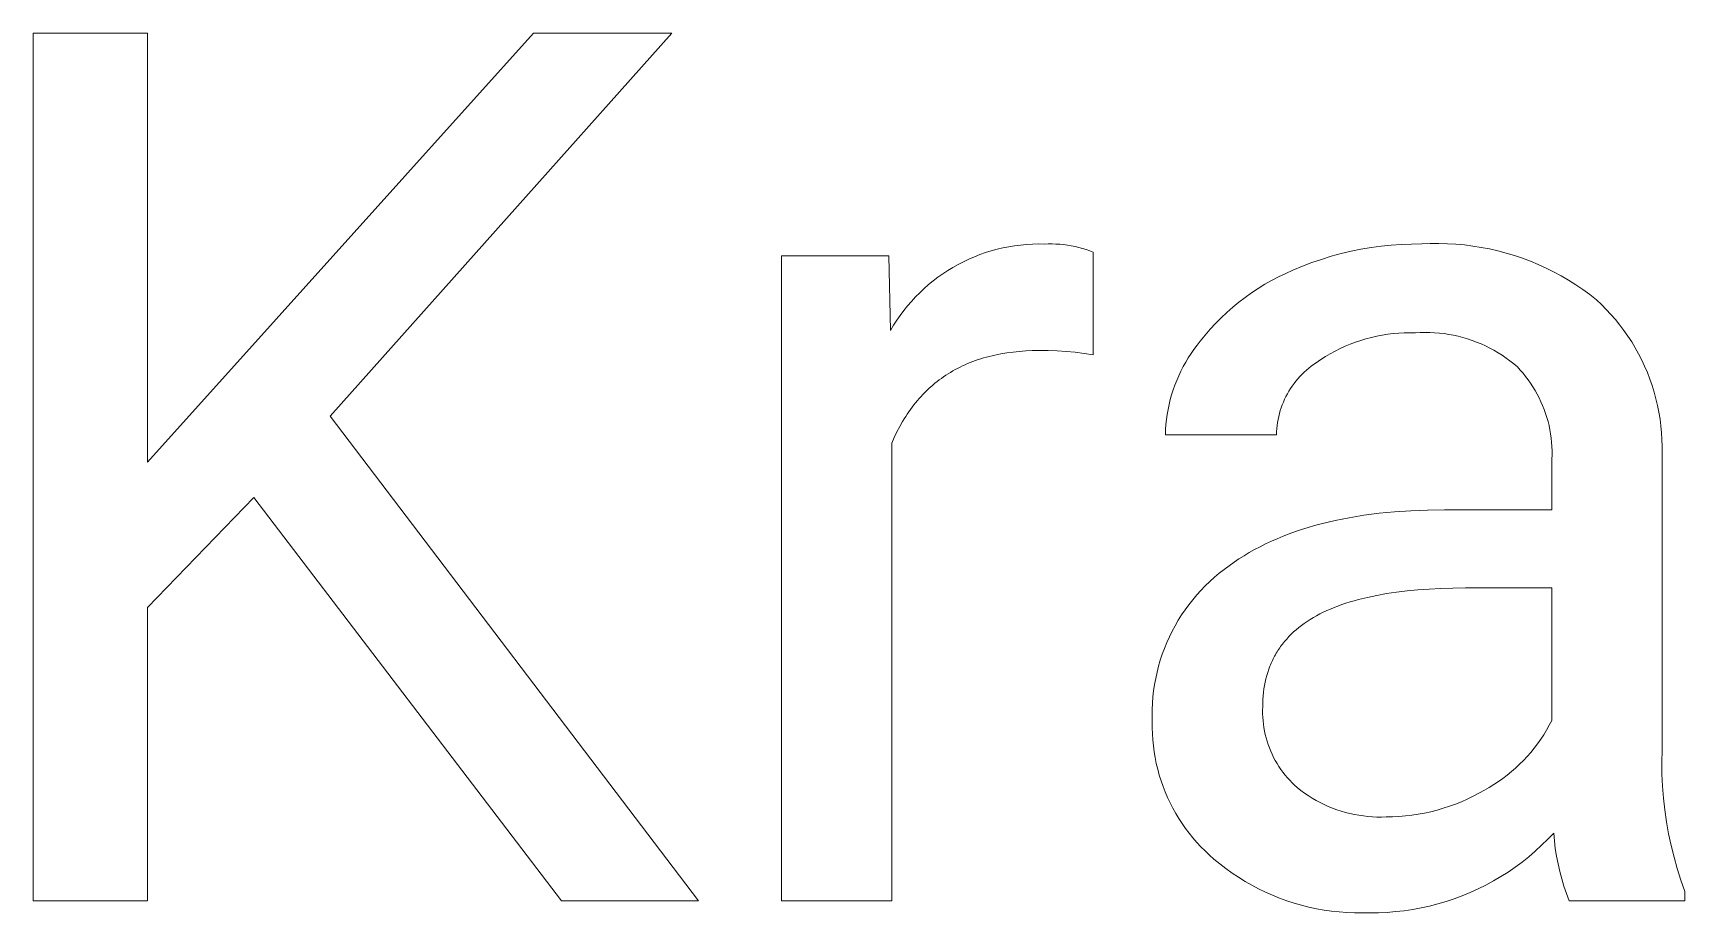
# Model space of a CAD drawing. Header units: millimetres. Extents: x 1287 to 5317, y -239 to 2577.
# Drawn here: x 4572 to 4644.6, y 78.8 to 117.5 of the extents above; entities that cross this region are included whole.
import ezdxf

# ---------------------------------------------------------------- set-up
doc = ezdxf.new("R2010")
doc.units = ezdxf.units.MM
doc.header["$MEASUREMENT"] = 0
doc.layers.add('Domyślny', color=7, linetype='Continuous', true_color=0x000000)

msp = doc.modelspace()

# ---------------------------------------------------------------- linework, layer by layer
at = {"layer": 'Domyślny', "color": 18, "lineweight": 15, "true_color": 0x000000}
for p, q in [((4571.961, 79.359), (4571.961, 117.514)), ((4571.961, 117.514), (4576.994, 117.514)), ((4576.994, 117.514), (4576.994, 98.645)), ((4576.994, 98.645), (4593.957, 117.514)), ((4600.037, 117.514), (4585.019, 100.671)), ((4593.957, 117.514), (4600.037, 117.514)), ((4615.374, 108.195), (4615.635, 108.22)), ((4615.635, 108.22), (4615.898, 108.235)), ((4615.898, 108.235), (4616.161, 108.241)), ((4616.161, 108.241), (4616.423, 108.238)), ((4616.423, 108.238), (4616.592, 108.244)), ((4616.592, 108.244), (4616.761, 108.244)), ((4616.761, 108.244), (4616.93, 108.239)), ((4616.93, 108.239), (4617.098, 108.228)), ((4617.098, 108.228), (4617.266, 108.211)), ((4617.266, 108.211), (4617.434, 108.188)), ((4631.669, 108.19), (4632.116, 108.222)), ((4632.116, 108.222), (4632.563, 108.239)), ((4632.563, 108.239), (4633.011, 108.242)), ((4633.011, 108.242), (4633.386, 108.258)), ((4633.386, 108.258), (4633.761, 108.262)), ((4633.761, 108.262), (4634.135, 108.253)), ((4634.135, 108.253), (4634.509, 108.231)), ((4634.509, 108.231), (4634.883, 108.197)), ((4604.868, 79.357), (4604.868, 107.714)), ((4604.868, 107.714), (4609.579, 107.714)), ((4609.579, 107.714), (4609.659, 104.44)), ((4612.864, 107.46), (4613.101, 107.573)), ((4613.101, 107.573), (4613.343, 107.677)), ((4613.343, 107.677), (4613.588, 107.772)), ((4613.588, 107.772), (4613.836, 107.859)), ((4613.836, 107.859), (4614.087, 107.938)), ((4614.087, 107.938), (4614.34, 108.007)), ((4614.34, 108.007), (4614.596, 108.068)), ((4614.596, 108.068), (4614.854, 108.119)), ((4614.854, 108.119), (4615.113, 108.162)), ((4615.113, 108.162), (4615.374, 108.195)), ((4617.434, 108.188), (4617.6, 108.16)), ((4617.6, 108.16), (4617.766, 108.127)), ((4617.766, 108.127), (4617.93, 108.087)), ((4617.93, 108.087), (4618.093, 108.042)), ((4618.093, 108.042), (4618.254, 107.992)), ((4618.254, 107.992), (4618.413, 107.936)), ((4618.413, 107.936), (4618.571, 107.875)), ((4618.571, 107.875), (4618.571, 103.366)), ((4628.18, 107.42), (4628.603, 107.565)), ((4628.603, 107.565), (4629.031, 107.697)), ((4629.031, 107.697), (4629.464, 107.815)), ((4629.464, 107.815), (4629.899, 107.918)), ((4629.899, 107.918), (4630.338, 108.008)), ((4630.338, 108.008), (4630.78, 108.083)), ((4630.78, 108.083), (4631.223, 108.144)), ((4631.223, 108.144), (4631.669, 108.19)), ((4634.883, 108.197), (4635.255, 108.15)), ((4635.255, 108.15), (4635.625, 108.091)), ((4635.625, 108.091), (4635.993, 108.02)), ((4635.993, 108.02), (4636.358, 107.936)), ((4636.358, 107.936), (4636.72, 107.84)), ((4636.72, 107.84), (4637.079, 107.732)), ((4637.079, 107.732), (4637.434, 107.611)), ((4637.434, 107.611), (4637.785, 107.479)), ((4637.785, 107.479), (4638.131, 107.336)), ((4611.533, 106.619), (4611.742, 106.778)), ((4611.742, 106.778), (4611.957, 106.93)), ((4611.957, 106.93), (4612.176, 107.074)), ((4612.176, 107.074), (4612.401, 107.211)), ((4612.401, 107.211), (4612.63, 107.34)), ((4612.63, 107.34), (4612.864, 107.46)), ((4626.411, 106.637), (4626.718, 106.798)), ((4626.718, 106.798), (4627.031, 106.948)), ((4627.031, 106.948), (4627.348, 107.088)), ((4627.348, 107.088), (4627.761, 107.26)), ((4627.761, 107.26), (4628.18, 107.42)), ((4638.131, 107.336), (4638.472, 107.18)), ((4638.472, 107.18), (4638.808, 107.014)), ((4638.808, 107.014), (4639.138, 106.836)), ((4639.138, 106.836), (4639.462, 106.647)), ((4610.756, 105.912), (4610.941, 106.098)), ((4610.941, 106.098), (4611.132, 106.279)), ((4611.132, 106.279), (4611.33, 106.452)), ((4611.33, 106.452), (4611.533, 106.619)), ((4625.244, 105.892), (4625.526, 106.094)), ((4625.526, 106.094), (4625.815, 106.285)), ((4625.815, 106.285), (4626.11, 106.466)), ((4626.11, 106.466), (4626.411, 106.637)), ((4639.462, 106.647), (4639.779, 106.447)), ((4639.779, 106.447), (4640.089, 106.237)), ((4640.089, 106.237), (4640.392, 106.016)), ((4610.085, 105.103), (4610.242, 105.314)), ((4610.242, 105.314), (4610.407, 105.519)), ((4610.407, 105.519), (4610.578, 105.718)), ((4610.578, 105.718), (4610.756, 105.912)), ((4624.441, 105.232), (4624.701, 105.461)), ((4624.701, 105.461), (4624.969, 105.682)), ((4624.969, 105.682), (4625.244, 105.892)), ((4640.392, 106.016), (4640.688, 105.786)), ((4640.688, 105.786), (4640.909, 105.578)), ((4640.909, 105.578), (4641.122, 105.364)), ((4641.122, 105.364), (4641.328, 105.142)), ((4609.659, 104.44), (4609.794, 104.666)), ((4609.794, 104.666), (4609.936, 104.887)), ((4609.936, 104.887), (4610.085, 105.103)), ((4623.711, 104.493), (4623.946, 104.748)), ((4623.946, 104.748), (4624.19, 104.994)), ((4624.19, 104.994), (4624.441, 105.232)), ((4641.328, 105.142), (4641.526, 104.913)), ((4641.526, 104.913), (4641.717, 104.677)), ((4641.717, 104.677), (4641.899, 104.435)), ((4623.129, 103.786), (4623.268, 103.961)), ((4623.268, 103.961), (4623.485, 104.231)), ((4623.485, 104.231), (4623.711, 104.493)), ((4630.093, 103.922), (4629.865, 103.835)), ((4630.324, 104), (4630.093, 103.922)), ((4630.558, 104.071), (4630.324, 104)), ((4630.794, 104.133), (4630.558, 104.071)), ((4631.032, 104.187), (4630.794, 104.133)), ((4631.271, 104.233), (4631.032, 104.187)), ((4631.512, 104.271), (4631.271, 104.233)), ((4631.755, 104.301), (4631.512, 104.271)), ((4631.998, 104.322), (4631.755, 104.301)), ((4632.241, 104.335), (4631.998, 104.322)), ((4632.485, 104.34), (4632.241, 104.335)), ((4632.729, 104.336), (4632.485, 104.34)), ((4632.94, 104.348), (4632.729, 104.336)), ((4633.151, 104.353), (4632.94, 104.348)), ((4633.362, 104.35), (4633.151, 104.353)), ((4633.573, 104.34), (4633.362, 104.35)), ((4633.783, 104.323), (4633.573, 104.34)), ((4633.993, 104.298), (4633.783, 104.323)), ((4634.202, 104.267), (4633.993, 104.298)), ((4634.409, 104.228), (4634.202, 104.267)), ((4634.615, 104.182), (4634.409, 104.228)), ((4634.819, 104.128), (4634.615, 104.182)), ((4635.021, 104.068), (4634.819, 104.128)), ((4635.222, 104.001), (4635.021, 104.068)), ((4635.419, 103.927), (4635.222, 104.001)), ((4635.614, 103.846), (4635.419, 103.927)), ((4635.806, 103.759), (4635.614, 103.846)), ((4641.899, 104.435), (4642.072, 104.187)), ((4642.072, 104.187), (4642.237, 103.933)), ((4642.237, 103.933), (4642.393, 103.673)), ((4613.508, 103.154), (4613.39, 103.113)), ((4613.627, 103.193), (4613.508, 103.154)), ((4613.749, 103.23), (4613.627, 103.193)), ((4613.871, 103.265), (4613.749, 103.23)), ((4613.995, 103.298), (4613.871, 103.265)), ((4614.121, 103.329), (4613.995, 103.298)), ((4614.248, 103.358), (4614.121, 103.329)), ((4614.507, 103.41), (4614.248, 103.358)), ((4614.771, 103.454), (4614.507, 103.41)), ((4615.041, 103.49), (4614.771, 103.454)), ((4615.318, 103.518), (4615.041, 103.49)), ((4615.6, 103.538), (4615.318, 103.518)), ((4615.888, 103.55), (4615.6, 103.538)), ((4616.182, 103.554), (4615.888, 103.55)), ((4616.582, 103.553), (4616.182, 103.554)), ((4616.981, 103.539), (4616.582, 103.553)), ((4617.381, 103.514), (4616.981, 103.539)), ((4617.779, 103.477), (4617.381, 103.514)), ((4618.176, 103.427), (4617.779, 103.477)), ((4618.571, 103.366), (4618.176, 103.427)), ((4622.632, 103.045), (4622.746, 103.236)), ((4622.746, 103.236), (4622.868, 103.424)), ((4622.868, 103.424), (4622.995, 103.607)), ((4622.995, 103.607), (4623.129, 103.786)), ((4628.569, 103.159), (4628.368, 103.021)), ((4628.775, 103.29), (4628.569, 103.159)), ((4628.985, 103.414), (4628.775, 103.29)), ((4629.2, 103.531), (4628.985, 103.414)), ((4629.418, 103.64), (4629.2, 103.531)), ((4629.64, 103.741), (4629.418, 103.64)), ((4629.865, 103.835), (4629.64, 103.741)), ((4635.995, 103.665), (4635.806, 103.759)), ((4636.181, 103.565), (4635.995, 103.665)), ((4636.363, 103.458), (4636.181, 103.565)), ((4636.541, 103.345), (4636.363, 103.458)), ((4636.715, 103.226), (4636.541, 103.345)), ((4636.885, 103.101), (4636.715, 103.226)), ((4642.393, 103.673), (4642.54, 103.408)), ((4642.54, 103.408), (4642.678, 103.139)), ((4642.678, 103.139), (4642.807, 102.864)), ((4611.988, 102.401), (4611.891, 102.332)), ((4612.087, 102.468), (4611.988, 102.401)), ((4612.188, 102.532), (4612.087, 102.468)), ((4612.289, 102.595), (4612.188, 102.532)), ((4612.393, 102.656), (4612.289, 102.595)), ((4612.498, 102.715), (4612.393, 102.656)), ((4612.604, 102.771), (4612.498, 102.715)), ((4612.712, 102.826), (4612.604, 102.771)), ((4612.821, 102.879), (4612.712, 102.826)), ((4612.932, 102.93), (4612.821, 102.879)), ((4613.044, 102.979), (4612.932, 102.93)), ((4613.158, 103.025), (4613.044, 102.979)), ((4613.273, 103.07), (4613.158, 103.025)), ((4613.39, 103.113), (4613.273, 103.07)), ((4622.238, 102.244), (4622.326, 102.449)), ((4622.326, 102.449), (4622.421, 102.651)), ((4622.421, 102.651), (4622.523, 102.85)), ((4622.523, 102.85), (4622.632, 103.045)), ((4627.652, 102.415), (4627.562, 102.314)), ((4627.745, 102.512), (4627.652, 102.415)), ((4627.841, 102.605), (4627.745, 102.512)), ((4627.94, 102.696), (4627.841, 102.605)), ((4628.043, 102.783), (4627.94, 102.696)), ((4628.148, 102.866), (4628.043, 102.783)), ((4628.257, 102.945), (4628.148, 102.866)), ((4628.368, 103.021), (4628.257, 102.945)), ((4637.051, 102.97), (4636.885, 103.101)), ((4637.212, 102.833), (4637.051, 102.97)), ((4637.338, 102.698), (4637.212, 102.833)), ((4637.46, 102.558), (4637.338, 102.698)), ((4637.577, 102.414), (4637.46, 102.558)), ((4637.689, 102.266), (4637.577, 102.414)), ((4642.807, 102.864), (4642.926, 102.586)), ((4642.926, 102.586), (4643.035, 102.303)), ((4611.165, 101.712), (4611.081, 101.626)), ((4611.251, 101.797), (4611.165, 101.712)), ((4611.338, 101.879), (4611.251, 101.797)), ((4611.426, 101.96), (4611.338, 101.879)), ((4611.516, 102.038), (4611.426, 101.96)), ((4611.608, 102.115), (4611.516, 102.038)), ((4611.7, 102.189), (4611.608, 102.115)), ((4611.795, 102.262), (4611.7, 102.189)), ((4611.891, 102.332), (4611.795, 102.262)), ((4622.015, 101.613), (4622.082, 101.826)), ((4622.082, 101.826), (4622.156, 102.036)), ((4622.156, 102.036), (4622.238, 102.244)), ((4627.17, 101.77), (4627.103, 101.654)), ((4627.241, 101.884), (4627.17, 101.77)), ((4627.315, 101.996), (4627.241, 101.884)), ((4627.394, 102.105), (4627.315, 101.996)), ((4627.476, 102.211), (4627.394, 102.105)), ((4627.562, 102.314), (4627.476, 102.211)), ((4637.796, 102.114), (4637.689, 102.266)), ((4637.897, 101.959), (4637.796, 102.114)), ((4637.994, 101.801), (4637.897, 101.959)), ((4638.084, 101.639), (4637.994, 101.801)), ((4643.035, 102.303), (4643.135, 102.017)), ((4643.135, 102.017), (4643.225, 101.728)), ((4643.225, 101.728), (4643.304, 101.436)), ((4610.534, 100.967), (4610.462, 100.865)), ((4610.608, 101.067), (4610.534, 100.967)), ((4610.683, 101.165), (4610.608, 101.067)), ((4610.76, 101.261), (4610.683, 101.165)), ((4610.838, 101.355), (4610.76, 101.261)), ((4610.917, 101.447), (4610.838, 101.355)), ((4610.998, 101.538), (4610.917, 101.447)), ((4611.081, 101.626), (4610.998, 101.538)), ((4621.817, 100.743), (4621.856, 100.963)), ((4621.856, 100.963), (4621.901, 101.181)), ((4621.901, 101.181), (4621.954, 101.398)), ((4621.954, 101.398), (4622.015, 101.613)), ((4626.831, 101.04), (4626.79, 100.912)), ((4626.877, 101.166), (4626.831, 101.04)), ((4626.927, 101.291), (4626.877, 101.166)), ((4626.982, 101.414), (4626.927, 101.291)), ((4627.04, 101.535), (4626.982, 101.414)), ((4627.103, 101.654), (4627.04, 101.535)), ((4638.17, 101.474), (4638.084, 101.639)), ((4638.249, 101.307), (4638.17, 101.474)), ((4638.323, 101.137), (4638.249, 101.307)), ((4638.391, 100.964), (4638.323, 101.137)), ((4638.453, 100.789), (4638.391, 100.964)), ((4643.304, 101.436), (4643.374, 101.141)), ((4643.374, 101.141), (4643.433, 100.844)), ((4585.019, 100.671), (4601.218, 79.359)), ((4610.189, 100.437), (4610.061, 100.211)), ((4610.255, 100.547), (4610.189, 100.437)), ((4610.323, 100.655), (4610.255, 100.547)), ((4610.392, 100.761), (4610.323, 100.655)), ((4610.462, 100.865), (4610.392, 100.761)), ((4621.747, 100.077), (4621.763, 100.3)), ((4621.763, 100.3), (4621.786, 100.522)), ((4621.786, 100.522), (4621.817, 100.743)), ((4626.651, 100.256), (4626.637, 100.122)), ((4626.67, 100.389), (4626.651, 100.256)), ((4626.693, 100.521), (4626.67, 100.389)), ((4626.721, 100.653), (4626.693, 100.521)), ((4626.753, 100.783), (4626.721, 100.653)), ((4626.79, 100.912), (4626.753, 100.783)), ((4638.509, 100.613), (4638.453, 100.789)), ((4638.559, 100.434), (4638.509, 100.613)), ((4638.603, 100.254), (4638.559, 100.434)), ((4638.64, 100.072), (4638.603, 100.254)), ((4643.433, 100.844), (4643.483, 100.545)), ((4643.483, 100.545), (4643.521, 100.245)), ((4643.521, 100.245), (4643.55, 99.943)), ((4609.823, 99.737), (4609.713, 99.488)), ((4609.939, 99.978), (4609.823, 99.737)), ((4610.061, 100.211), (4609.939, 99.978)), ((4621.738, 99.854), (4621.747, 100.077)), ((4626.623, 99.854), (4621.738, 99.854)), ((4626.628, 99.988), (4626.623, 99.854)), ((4626.637, 100.122), (4626.628, 99.988)), ((4638.672, 99.89), (4638.64, 100.072)), ((4638.697, 99.706), (4638.672, 99.89)), ((4638.716, 99.521), (4638.697, 99.706)), ((4638.729, 99.336), (4638.716, 99.521)), ((4643.55, 99.943), (4643.568, 99.641)), ((4643.568, 99.641), (4643.576, 99.338)), ((4609.713, 99.488), (4609.713, 79.357)), ((4638.728, 98.78), (4638.735, 98.966)), ((4638.728, 96.552), (4638.728, 98.78)), ((4638.735, 99.151), (4638.729, 99.336)), ((4638.735, 98.966), (4638.735, 99.151)), ((4643.576, 99.338), (4643.573, 99.035)), ((4643.573, 99.035), (4643.573, 85.99)), ((4581.664, 97.101), (4576.994, 92.257)), ((4595.192, 79.359), (4581.664, 97.101)), ((4628.013, 95.775), (4628.301, 95.859)), ((4628.301, 95.859), (4628.594, 95.938)), ((4628.594, 95.938), (4628.893, 96.013)), ((4628.893, 96.013), (4629.197, 96.082)), ((4629.197, 96.082), (4629.506, 96.147)), ((4629.506, 96.147), (4629.821, 96.207)), ((4629.821, 96.207), (4630.465, 96.313)), ((4630.465, 96.313), (4631.131, 96.399)), ((4631.131, 96.399), (4631.818, 96.466)), ((4631.818, 96.466), (4632.526, 96.514)), ((4632.526, 96.514), (4633.255, 96.543)), ((4633.255, 96.543), (4634.004, 96.552)), ((4634.004, 96.552), (4638.728, 96.552)), ((4626.146, 95.053), (4626.397, 95.171)), ((4626.397, 95.171), (4626.653, 95.284)), ((4626.653, 95.284), (4626.914, 95.392)), ((4626.914, 95.392), (4627.181, 95.495)), ((4627.181, 95.495), (4627.453, 95.593)), ((4627.453, 95.593), (4627.73, 95.687)), ((4627.73, 95.687), (4628.013, 95.775)), ((4624.974, 94.394), (4625.198, 94.535)), ((4625.198, 94.535), (4625.427, 94.672)), ((4625.427, 94.672), (4625.661, 94.804)), ((4625.661, 94.804), (4625.901, 94.931)), ((4625.901, 94.931), (4626.146, 95.053)), ((4623.893, 93.587), (4624.104, 93.764)), ((4624.104, 93.764), (4624.321, 93.934)), ((4624.321, 93.934), (4624.543, 94.096)), ((4624.543, 94.096), (4624.756, 94.248)), ((4624.756, 94.248), (4624.974, 94.394)), ((4623.116, 92.808), (4623.3, 93.012)), ((4623.3, 93.012), (4623.491, 93.21)), ((4623.491, 93.21), (4623.689, 93.402)), ((4623.689, 93.402), (4623.893, 93.587)), ((4632.362, 92.99), (4631.9, 92.934)), ((4632.841, 93.036), (4632.362, 92.99)), ((4633.337, 93.071), (4632.841, 93.036)), ((4633.851, 93.096), (4633.337, 93.071)), ((4634.382, 93.112), (4633.851, 93.096)), ((4634.93, 93.117), (4634.382, 93.112)), ((4638.728, 93.117), (4634.93, 93.117)), ((4638.728, 87.292), (4638.728, 93.117)), ((4576.994, 92.257), (4576.994, 79.359)), ((4622.607, 92.157), (4622.769, 92.38)), ((4622.769, 92.38), (4622.939, 92.597)), ((4622.939, 92.597), (4623.116, 92.808)), ((4629.159, 92.258), (4628.996, 92.19)), ((4629.326, 92.323), (4629.159, 92.258)), ((4629.498, 92.385), (4629.326, 92.323)), ((4629.674, 92.445), (4629.498, 92.385)), ((4629.855, 92.502), (4629.674, 92.445)), ((4630.04, 92.557), (4629.855, 92.502)), ((4630.229, 92.609), (4630.04, 92.557)), ((4630.621, 92.705), (4630.229, 92.609)), ((4631.03, 92.792), (4630.621, 92.705)), ((4631.456, 92.868), (4631.03, 92.792)), ((4631.9, 92.934), (4631.456, 92.868)), ((4622.167, 91.458), (4622.306, 91.696)), ((4622.306, 91.696), (4622.452, 91.929)), ((4622.452, 91.929), (4622.607, 92.157)), ((4627.847, 91.559), (4627.723, 91.469)), ((4627.976, 91.647), (4627.847, 91.559)), ((4628.108, 91.732), (4627.976, 91.647)), ((4628.245, 91.815), (4628.108, 91.732)), ((4628.387, 91.895), (4628.245, 91.815)), ((4628.532, 91.973), (4628.387, 91.895)), ((4628.682, 92.048), (4628.532, 91.973)), ((4628.837, 92.12), (4628.682, 92.048)), ((4628.996, 92.19), (4628.837, 92.12)), ((4621.803, 90.717), (4621.916, 90.968)), ((4621.916, 90.968), (4622.037, 91.215)), ((4622.037, 91.215), (4622.167, 91.458)), ((4627.071, 90.872), (4626.978, 90.764)), ((4627.169, 90.978), (4627.071, 90.872)), ((4627.271, 91.081), (4627.169, 90.978)), ((4627.378, 91.182), (4627.271, 91.081)), ((4627.489, 91.28), (4627.378, 91.182)), ((4627.604, 91.376), (4627.489, 91.28)), ((4627.723, 91.469), (4627.604, 91.376)), ((4621.517, 89.942), (4621.603, 90.204)), ((4621.603, 90.204), (4621.698, 90.462)), ((4621.698, 90.462), (4621.803, 90.717)), ((4626.508, 90.06), (4626.476, 89.997)), ((4626.541, 90.122), (4626.508, 90.06)), ((4626.575, 90.184), (4626.541, 90.122)), ((4626.611, 90.245), (4626.575, 90.184)), ((4626.647, 90.305), (4626.611, 90.245)), ((4626.685, 90.365), (4626.647, 90.305)), ((4626.723, 90.424), (4626.685, 90.365)), ((4626.763, 90.482), (4626.723, 90.424)), ((4626.804, 90.54), (4626.763, 90.482)), ((4626.846, 90.597), (4626.804, 90.54)), ((4626.888, 90.653), (4626.846, 90.597)), ((4626.932, 90.709), (4626.888, 90.653)), ((4626.978, 90.764), (4626.932, 90.709)), ((4621.312, 89.142), (4621.371, 89.411)), ((4621.371, 89.411), (4621.439, 89.678)), ((4621.439, 89.678), (4621.517, 89.942)), ((4626.236, 89.403), (4626.195, 89.264)), ((4626.282, 89.54), (4626.236, 89.403)), ((4626.332, 89.674), (4626.282, 89.54)), ((4626.359, 89.74), (4626.332, 89.674)), ((4626.386, 89.805), (4626.359, 89.74)), ((4626.415, 89.87), (4626.386, 89.805)), ((4626.445, 89.934), (4626.415, 89.87)), ((4626.476, 89.997), (4626.445, 89.934)), ((4621.19, 88.325), (4621.221, 88.599)), ((4621.221, 88.599), (4621.262, 88.871)), ((4621.262, 88.871), (4621.312, 89.142)), ((4626.073, 88.682), (4626.054, 88.53)), ((4626.097, 88.831), (4626.073, 88.682)), ((4626.126, 88.978), (4626.097, 88.831)), ((4626.158, 89.122), (4626.126, 88.978)), ((4626.195, 89.264), (4626.158, 89.122)), ((4621.157, 87.776), (4621.169, 88.051)), ((4621.169, 88.051), (4621.19, 88.325)), ((4626.019, 87.896), (4626.014, 87.742)), ((4626.021, 88.058), (4626.019, 87.896)), ((4626.028, 88.218), (4626.021, 88.058)), ((4626.039, 88.375), (4626.028, 88.218)), ((4626.054, 88.53), (4626.039, 88.375)), ((4621.154, 87.5), (4621.157, 87.776)), ((4621.161, 87.225), (4621.154, 87.5)), ((4621.16, 86.962), (4621.161, 87.225)), ((4626.014, 87.742), (4626.015, 87.588)), ((4626.015, 87.588), (4626.021, 87.435)), ((4626.021, 87.435), (4626.032, 87.281)), ((4626.032, 87.281), (4626.048, 87.128)), ((4638.617, 87.079), (4638.728, 87.292)), ((4621.167, 86.7), (4621.16, 86.962)), ((4621.184, 86.438), (4621.167, 86.7)), ((4621.21, 86.176), (4621.184, 86.438)), ((4626.048, 87.128), (4626.07, 86.976)), ((4626.07, 86.976), (4626.097, 86.824)), ((4626.097, 86.824), (4626.129, 86.674)), ((4626.129, 86.674), (4626.167, 86.525)), ((4626.167, 86.525), (4626.21, 86.377)), ((4638.102, 86.267), (4638.241, 86.464)), ((4638.241, 86.464), (4638.374, 86.664)), ((4638.374, 86.664), (4638.499, 86.87)), ((4638.499, 86.87), (4638.617, 87.079)), ((4621.244, 85.916), (4621.21, 86.176)), ((4621.288, 85.657), (4621.244, 85.916)), ((4626.21, 86.377), (4626.258, 86.231)), ((4626.258, 86.231), (4626.311, 86.086)), ((4626.311, 86.086), (4626.368, 85.944)), ((4626.368, 85.944), (4626.431, 85.803)), ((4626.431, 85.803), (4626.499, 85.665)), ((4637.482, 85.533), (4637.646, 85.709)), ((4637.646, 85.709), (4637.804, 85.89)), ((4637.804, 85.89), (4637.956, 86.076)), ((4637.956, 86.076), (4638.102, 86.267)), ((4643.573, 85.99), (4643.563, 85.463)), ((4621.34, 85.399), (4621.288, 85.657)), ((4621.401, 85.144), (4621.34, 85.399)), ((4621.471, 84.89), (4621.401, 85.144)), ((4626.499, 85.665), (4626.571, 85.529)), ((4626.571, 85.529), (4626.648, 85.396)), ((4626.648, 85.396), (4626.73, 85.265)), ((4626.73, 85.265), (4626.816, 85.138)), ((4626.816, 85.138), (4626.907, 85.014)), ((4626.907, 85.014), (4627.002, 84.892)), ((4636.767, 84.89), (4636.954, 85.042)), ((4636.954, 85.042), (4637.135, 85.2)), ((4637.135, 85.2), (4637.311, 85.364)), ((4637.311, 85.364), (4637.482, 85.533)), ((4643.563, 85.463), (4643.57, 84.935)), ((4621.549, 84.64), (4621.471, 84.89)), ((4621.636, 84.392), (4621.549, 84.64)), ((4621.731, 84.147), (4621.636, 84.392)), ((4627.002, 84.892), (4627.101, 84.775)), ((4627.101, 84.775), (4627.204, 84.66)), ((4627.204, 84.66), (4627.311, 84.55)), ((4627.311, 84.55), (4627.421, 84.443)), ((4627.421, 84.443), (4627.536, 84.34)), ((4627.536, 84.34), (4627.693, 84.216)), ((4635.762, 84.232), (4635.972, 84.35)), ((4635.972, 84.35), (4636.178, 84.475)), ((4636.178, 84.475), (4636.379, 84.607)), ((4636.379, 84.607), (4636.575, 84.745)), ((4636.575, 84.745), (4636.767, 84.89)), ((4643.57, 84.935), (4643.594, 84.407)), ((4643.594, 84.407), (4643.635, 83.881)), ((4621.835, 83.906), (4621.731, 84.147)), ((4621.947, 83.668), (4621.835, 83.906)), ((4622.067, 83.434), (4621.947, 83.668)), ((4627.693, 84.216), (4627.855, 84.098)), ((4627.855, 84.098), (4628.021, 83.986)), ((4628.021, 83.986), (4628.19, 83.88)), ((4628.19, 83.88), (4628.363, 83.779)), ((4628.363, 83.779), (4628.54, 83.684)), ((4628.54, 83.684), (4628.719, 83.596)), ((4628.719, 83.596), (4628.902, 83.514)), ((4628.902, 83.514), (4629.087, 83.438)), ((4633.954, 83.429), (4634.223, 83.518)), ((4634.223, 83.518), (4634.489, 83.615)), ((4634.489, 83.615), (4634.752, 83.721)), ((4634.752, 83.721), (4635.011, 83.836)), ((4635.011, 83.836), (4635.266, 83.96)), ((4635.266, 83.96), (4635.516, 84.092)), ((4635.516, 84.092), (4635.762, 84.232)), ((4643.635, 83.881), (4643.694, 83.356)), ((4622.195, 83.205), (4622.067, 83.434)), ((4622.33, 82.98), (4622.195, 83.205)), ((4622.474, 82.76), (4622.33, 82.98)), ((4629.087, 83.438), (4629.275, 83.369)), ((4629.275, 83.369), (4629.465, 83.306)), ((4629.465, 83.306), (4629.658, 83.25)), ((4629.658, 83.25), (4629.852, 83.201)), ((4629.852, 83.201), (4630.047, 83.158)), ((4630.047, 83.158), (4630.244, 83.122)), ((4630.244, 83.122), (4630.442, 83.093)), ((4630.442, 83.093), (4630.641, 83.071)), ((4630.641, 83.071), (4630.841, 83.056)), ((4630.841, 83.056), (4631.041, 83.047)), ((4631.041, 83.047), (4631.241, 83.046)), ((4631.241, 83.046), (4631.441, 83.051)), ((4631.441, 83.051), (4631.724, 83.056)), ((4631.724, 83.056), (4632.007, 83.069)), ((4632.007, 83.069), (4632.29, 83.093)), ((4632.29, 83.093), (4632.571, 83.125)), ((4632.571, 83.125), (4632.852, 83.168)), ((4632.852, 83.168), (4633.13, 83.219)), ((4633.13, 83.219), (4633.407, 83.28)), ((4633.407, 83.28), (4633.681, 83.35)), ((4633.681, 83.35), (4633.954, 83.429)), ((4643.694, 83.356), (4643.77, 82.834)), ((4643.77, 82.834), (4643.863, 82.314)), ((4622.624, 82.544), (4622.474, 82.76)), ((4622.782, 82.334), (4622.624, 82.544)), ((4622.947, 82.13), (4622.782, 82.334)), ((4623.119, 81.932), (4622.947, 82.13)), ((4638.549, 82.066), (4638.279, 81.802)), ((4638.809, 82.34), (4638.549, 82.066)), ((4638.839, 82), (4638.809, 82.34)), ((4643.863, 82.314), (4643.973, 81.798)), ((4623.298, 81.739), (4623.119, 81.932)), ((4623.483, 81.553), (4623.298, 81.739)), ((4623.674, 81.373), (4623.483, 81.553)), ((4623.872, 81.199), (4623.674, 81.373)), ((4638, 81.547), (4637.712, 81.302)), ((4638.279, 81.802), (4638, 81.547)), ((4638.881, 81.662), (4638.839, 82)), ((4638.934, 81.325), (4638.881, 81.662)), ((4643.973, 81.798), (4644.099, 81.285)), ((4624.132, 80.985), (4623.872, 81.199)), ((4624.4, 80.779), (4624.132, 80.985)), ((4624.674, 80.583), (4624.4, 80.779)), ((4636.801, 80.629), (4636.482, 80.426)), ((4637.112, 80.842), (4636.801, 80.629)), ((4637.416, 81.067), (4637.112, 80.842)), ((4637.712, 81.302), (4637.416, 81.067)), ((4638.999, 80.99), (4638.934, 81.325)), ((4639.075, 80.658), (4638.999, 80.99)), ((4639.163, 80.328), (4639.075, 80.658)), ((4644.099, 81.285), (4644.243, 80.777)), ((4644.243, 80.777), (4644.403, 80.274)), ((4624.955, 80.396), (4624.674, 80.583)), ((4625.243, 80.218), (4624.955, 80.396)), ((4625.536, 80.051), (4625.243, 80.218)), ((4625.834, 79.893), (4625.536, 80.051)), ((4626.138, 79.746), (4625.834, 79.893)), ((4635.486, 79.887), (4635.142, 79.73)), ((4635.824, 80.055), (4635.486, 79.887)), ((4636.156, 80.235), (4635.824, 80.055)), ((4636.482, 80.426), (4636.156, 80.235)), ((4639.262, 80.002), (4639.163, 80.328)), ((4639.372, 79.679), (4639.262, 80.002)), ((4644.403, 80.274), (4644.58, 79.777)), ((4576.994, 79.359), (4571.961, 79.359)), ((4601.218, 79.359), (4595.192, 79.359)), ((4609.713, 79.357), (4604.868, 79.357)), ((4626.447, 79.61), (4626.138, 79.746)), ((4626.76, 79.484), (4626.447, 79.61)), ((4627.077, 79.368), (4626.76, 79.484)), ((4627.398, 79.264), (4627.077, 79.368)), ((4627.722, 79.17), (4627.398, 79.264)), ((4628.05, 79.088), (4627.722, 79.17)), ((4633.717, 79.228), (4633.352, 79.133)), ((4634.08, 79.335), (4633.717, 79.228)), ((4634.438, 79.454), (4634.08, 79.335)), ((4634.792, 79.586), (4634.438, 79.454)), ((4635.142, 79.73), (4634.792, 79.586)), ((4639.493, 79.361), (4639.372, 79.679)), ((4644.58, 79.361), (4639.493, 79.361)), ((4644.58, 79.777), (4644.58, 79.361)), ((4628.379, 79.017), (4628.05, 79.088)), ((4628.712, 78.957), (4628.379, 79.017)), ((4629.046, 78.908), (4628.712, 78.957)), ((4629.381, 78.871), (4629.046, 78.908)), ((4629.718, 78.845), (4629.381, 78.871)), ((4630.055, 78.831), (4629.718, 78.845)), ((4630.392, 78.829), (4630.055, 78.831)), ((4630.73, 78.837), (4630.392, 78.829)), ((4631.108, 78.84), (4630.73, 78.837)), ((4631.485, 78.856), (4631.108, 78.84)), ((4631.862, 78.886), (4631.485, 78.856)), ((4632.237, 78.928), (4631.862, 78.886)), ((4632.611, 78.983), (4632.237, 78.928)), ((4632.983, 79.052), (4632.611, 78.983)), ((4633.352, 79.133), (4632.983, 79.052))]:
    msp.add_line(p, q, dxfattribs=at)

doc.saveas('drawing.dxf')
